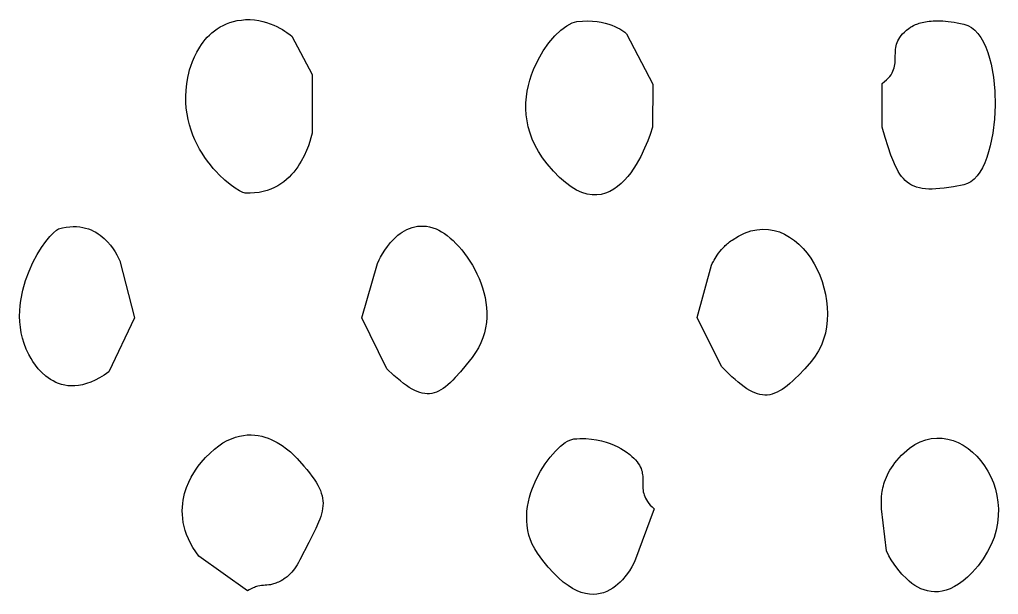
# Model space of a CAD drawing. Header units: millimetres. Extents: x 73 to 173, y -160 to -92.
# Drawn here: x 159.449 to 160.452, y -136.967 to -136.378 of the extents above; entities that cross this region are included whole.
import ezdxf

# ---------------------------------------------------------------- set-up
doc = ezdxf.new("R2010")
doc.units = ezdxf.units.MM
doc.layers.add('F.Silkscreen', color=41, linetype='CONTINUOUS', true_color=0xf2eda1)

msp = doc.modelspace()

# ---------------------------------------------------------------- linework, layer by layer
at = {"layer": 'F.Silkscreen', "linetype": 'CONTINUOUS'}
for p, q in [((159.651137, -136.387368), (159.654117, -136.385516)), ((159.654117, -136.385516), (159.65726, -136.383827)), ((159.65726, -136.383827), (159.660605, -136.382302)), ((159.660605, -136.382302), (159.664139, -136.380985)), ((159.664139, -136.380985), (159.667882, -136.379883)), ((159.667882, -136.379883), (159.671821, -136.379)), ((159.671821, -136.379), (159.675963, -136.378369)), ((159.675963, -136.378369), (159.680327, -136.378001)), ((159.680327, -136.378001), (159.682671, -136.377926)), ((159.682671, -136.377926), (159.68498, -136.377959)), ((159.68498, -136.377959), (159.689474, -136.378265)), ((159.689474, -136.378265), (159.6938, -136.378879)), ((159.6938, -136.378879), (159.697944, -136.379763)), ((159.697944, -136.379763), (159.701875, -136.380874)), ((159.701875, -136.380874), (159.7056, -136.382151)), ((159.7056, -136.382151), (159.709082, -136.383572)), ((159.709082, -136.383572), (159.712324, -136.385082)), ((159.712324, -136.385082), (159.715314, -136.386629)), ((160.003382, -136.388847), (160.009313, -136.384368)), ((160.009313, -136.384368), (160.014831, -136.381364)), ((160.014831, -136.381364), (160.017367, -136.380445)), ((160.017367, -136.380445), (160.019714, -136.379946)), ((160.019714, -136.379946), (160.025389, -136.379406)), ((160.025389, -136.379406), (160.030733, -136.379242)), ((160.030733, -136.379242), (160.035733, -136.379406)), ((160.035733, -136.379406), (160.040401, -136.37985)), ((160.040401, -136.37985), (160.044735, -136.380546)), ((160.044735, -136.380546), (160.048739, -136.38145)), ((160.048739, -136.38145), (160.052404, -136.38251)), ((160.052404, -136.38251), (160.055741, -136.383692)), ((160.055741, -136.383692), (160.058757, -136.384953)), ((160.058757, -136.384953), (160.061438, -136.38625)), ((160.061438, -136.38625), (160.063795, -136.387538)), ((160.359774, -136.387108), (160.361694, -136.385794)), ((160.361694, -136.385794), (160.363095, -136.384943)), ((160.363095, -136.384943), (160.364814, -136.384038)), ((160.364814, -136.384038), (160.36685, -136.383096)), ((160.36685, -136.383096), (160.368015, -136.382632)), ((160.368015, -136.382632), (160.369258, -136.382171)), ((160.369258, -136.382171), (160.370589, -136.381723)), ((160.370589, -136.381723), (160.372024, -136.381299)), ((160.372024, -136.381299), (160.37355, -136.380898)), ((160.37355, -136.380898), (160.375173, -136.380517)), ((160.375173, -136.380517), (160.3769, -136.38018)), ((160.3769, -136.38018), (160.378735, -136.379883)), ((160.378735, -136.379883), (160.380658, -136.379621)), ((160.380658, -136.379621), (160.3827, -136.379411)), ((160.3827, -136.379411), (160.384858, -136.379256)), ((160.384858, -136.379256), (160.387114, -136.379168)), ((160.387114, -136.379168), (160.389489, -136.379134)), ((160.389489, -136.379134), (160.391973, -136.379176)), ((160.391973, -136.379176), (160.39459, -136.379288)), ((160.39459, -136.379288), (160.397322, -136.379487)), ((160.397322, -136.379487), (160.40017, -136.379767)), ((160.40017, -136.379767), (160.403146, -136.380131)), ((160.403146, -136.380131), (160.406257, -136.380611)), ((160.406257, -136.380611), (160.409488, -136.381171)), ((160.409488, -136.381171), (160.412848, -136.381843)), ((160.412848, -136.381843), (160.416347, -136.382621)), ((160.416347, -136.382621), (160.420372, -136.383989)), ((160.420372, -136.383989), (160.424124, -136.386097)), ((160.424124, -136.386097), (160.427581, -136.3889)), ((159.638846, -136.398506), (159.64098, -136.396085)), ((159.64098, -136.396085), (159.643271, -136.393747)), ((159.643271, -136.393747), (159.645716, -136.391497)), ((159.645716, -136.391497), (159.64834, -136.389374)), ((159.64834, -136.389374), (159.651137, -136.387368)), ((159.715314, -136.386629), (159.718024, -136.388179)), ((159.718024, -136.388179), (159.720455, -136.389695)), ((159.720455, -136.389695), (159.722583, -136.391111)), ((159.722583, -136.391111), (159.725848, -136.393508)), ((159.725848, -136.393508), (159.727751, -136.395036)), ((159.727751, -136.395036), (159.748633, -136.434373)), ((159.991178, -136.401746), (159.997271, -136.394691)), ((159.997271, -136.394691), (160.003382, -136.388847)), ((160.063795, -136.387538), (160.065837, -136.388776)), ((160.065837, -136.388776), (160.068943, -136.390941)), ((160.068943, -136.390941), (160.070778, -136.392413)), ((160.070778, -136.392413), (160.097455, -136.444209)), ((160.349521, -136.397927), (160.350623, -136.396163)), ((160.350623, -136.396163), (160.35195, -136.394361)), ((160.35195, -136.394361), (160.353501, -136.392561)), ((160.353501, -136.392561), (160.355309, -136.390756)), ((160.355309, -136.390756), (160.357388, -136.388937)), ((160.357388, -136.388937), (160.359774, -136.387108)), ((160.427581, -136.3889), (160.430763, -136.392332)), ((160.430763, -136.392332), (160.433683, -136.396379)), ((160.433683, -136.396379), (160.436323, -136.400956)), ((159.630341, -136.411183), (159.633331, -136.406061)), ((159.633331, -136.406061), (159.635027, -136.403511)), ((159.635027, -136.403511), (159.636862, -136.400983)), ((159.636862, -136.400983), (159.638846, -136.398506)), ((159.985335, -136.409919), (159.991178, -136.401746)), ((160.346559, -136.406697), (160.34687, -136.404953)), ((160.34687, -136.404953), (160.347313, -136.40321)), ((160.347313, -136.40321), (160.347893, -136.401457)), ((160.347893, -136.401457), (160.348625, -136.399693)), ((160.348625, -136.399693), (160.349521, -136.397927)), ((160.436323, -136.400956), (160.43869, -136.406038)), ((160.43869, -136.406038), (160.440805, -136.411551)), ((159.625838, -136.421046), (159.627856, -136.416223)), ((159.627856, -136.416223), (159.630341, -136.411183)), ((159.979967, -136.419084), (159.985335, -136.409919)), ((160.346026, -136.418794), (160.346068, -136.415348)), ((160.346068, -136.415348), (160.346129, -136.411895)), ((160.346129, -136.411895), (160.346345, -136.408431)), ((160.346345, -136.408431), (160.346559, -136.406697)), ((160.440805, -136.411551), (160.442639, -136.417458)), ((159.622993, -136.429485), (159.624216, -136.425505)), ((159.624216, -136.425505), (159.625838, -136.421046)), ((159.975283, -136.429101), (159.979967, -136.419084)), ((160.344909, -136.427428), (160.34532, -136.425696)), ((160.34532, -136.425696), (160.345627, -136.42398)), ((160.345627, -136.42398), (160.345829, -136.422246)), ((160.345829, -136.422246), (160.346026, -136.418794)), ((160.442639, -136.417458), (160.444217, -136.423713)), ((160.444217, -136.423713), (160.446592, -136.437049)), ((159.621138, -136.437147), (159.62209, -136.432842)), ((159.62209, -136.432842), (159.622993, -136.429485)), ((159.748633, -136.434373), (159.748541, -136.494206)), ((159.971523, -136.439878), (159.97328, -136.434411)), ((159.97328, -136.434411), (159.975283, -136.429101)), ((160.338872, -136.43796), (160.340387, -136.436182)), ((160.340387, -136.436182), (160.34168, -136.434425)), ((160.34168, -136.434425), (160.342759, -136.432667)), ((160.342759, -136.432667), (160.343637, -136.430919)), ((160.343637, -136.430919), (160.344345, -136.429178)), ((160.344345, -136.429178), (160.344909, -136.427428)), ((159.619284, -136.450269), (159.619993, -136.443783)), ((159.619993, -136.443783), (159.621138, -136.437147)), ((159.968886, -136.451268), (159.970052, -136.445496)), ((159.970052, -136.445496), (159.971523, -136.439878)), ((160.097455, -136.444209), (160.09741, -136.488077)), ((160.332657, -136.488224), (160.332705, -136.44333)), ((160.332705, -136.44333), (160.335042, -136.441529)), ((160.335042, -136.441529), (160.337091, -136.439733)), ((160.337091, -136.439733), (160.338872, -136.43796)), ((160.446592, -136.437049), (160.447931, -136.451161)), ((159.618991, -136.4566), (159.619284, -136.450269)), ((159.61908, -136.462774), (159.618991, -136.4566)), ((159.968069, -136.457144), (159.968886, -136.451268)), ((160.447931, -136.451161), (160.448261, -136.465653)), ((159.619519, -136.468784), (159.61908, -136.462774)), ((159.967551, -136.469236), (159.967613, -136.463141)), ((159.967613, -136.463141), (159.968069, -136.457144)), ((160.448261, -136.465653), (160.447588, -136.48012)), ((159.620311, -136.474635), (159.619519, -136.468784)), ((159.621409, -136.48031), (159.620311, -136.474635)), ((159.967913, -136.47541), (159.967551, -136.469236)), ((159.968722, -136.481641), (159.967913, -136.47541)), ((159.622802, -136.485801), (159.621409, -136.48031)), ((159.624455, -136.491127), (159.622802, -136.485801)), ((159.970004, -136.487932), (159.968722, -136.481641)), ((160.447588, -136.48012), (160.44595, -136.494161)), ((159.626347, -136.496274), (159.624455, -136.491127)), ((159.628458, -136.501226), (159.626347, -136.496274)), ((159.748541, -136.494206), (159.747329, -136.499026)), ((159.971792, -136.494248), (159.970004, -136.487932)), ((159.974123, -136.500581), (159.971792, -136.494248)), ((160.094856, -136.49575), (160.092424, -136.502195)), ((160.09741, -136.488077), (160.094856, -136.49575)), ((160.335758, -136.498791), (160.332657, -136.488224)), ((160.44595, -136.494161), (160.443323, -136.50738)), ((159.630756, -136.505998), (159.628458, -136.501226)), ((159.633231, -136.510571), (159.630756, -136.505998)), ((159.746215, -136.502775), (159.744701, -136.507228)), ((159.747329, -136.499026), (159.746215, -136.502775)), ((159.977, -136.506933), (159.974123, -136.500581)), ((159.980467, -136.513249), (159.977, -136.506933)), ((160.092424, -136.502195), (160.089211, -136.509787)), ((160.338702, -136.508268), (160.335758, -136.498791)), ((159.635849, -136.514951), (159.633231, -136.510571)), ((159.638579, -136.519135), (159.635849, -136.514951)), ((159.742761, -136.512205), (159.740324, -136.517547)), ((159.744701, -136.507228), (159.742761, -136.512205)), ((159.984555, -136.519551), (159.980467, -136.513249)), ((160.089211, -136.509787), (160.085223, -136.518068)), ((160.341575, -136.516729), (160.338702, -136.508268)), ((160.344491, -136.524176), (160.341575, -136.516729)), ((160.441659, -136.513562), (160.439768, -136.519383)), ((160.443323, -136.50738), (160.441659, -136.513562)), ((159.641407, -136.523095), (159.638579, -136.519135)), ((159.644308, -136.526867), (159.641407, -136.523095)), ((159.64725, -136.530423), (159.644308, -136.526867)), ((159.735685, -136.525888), (159.733844, -136.528689)), ((159.737371, -136.523092), (159.735685, -136.525888)), ((159.740324, -136.517547), (159.737371, -136.523092)), ((159.989285, -136.525813), (159.984555, -136.519551)), ((159.995733, -136.533305), (159.989285, -136.525813)), ((160.08044, -136.526588), (160.074884, -136.534897)), ((160.085223, -136.518068), (160.08044, -136.526588)), ((160.345982, -136.527531), (160.344491, -136.524176)), ((160.437628, -136.524795), (160.43526, -136.52976)), ((160.439768, -136.519383), (160.437628, -136.524795)), ((159.650224, -136.533769), (159.64725, -136.530423)), ((159.653195, -136.536882), (159.650224, -136.533769)), ((159.659033, -136.542442), (159.653195, -136.536882)), ((159.727395, -136.536806), (159.724909, -136.539358)), ((159.729712, -136.534161), (159.727395, -136.536806)), ((159.731859, -136.531443), (159.729712, -136.534161)), ((159.733844, -136.528689), (159.731859, -136.531443)), ((160.001979, -136.539678), (159.995733, -136.533305)), ((160.074884, -136.534897), (160.071813, -136.538834)), ((160.347519, -136.53065), (160.345982, -136.527531)), ((160.349122, -136.533535), (160.347519, -136.53065)), ((160.350772, -136.536188), (160.349122, -136.533535)), ((160.352517, -136.538615), (160.350772, -136.536188)), ((160.432676, -136.534221), (160.429854, -136.538109)), ((160.43526, -136.52976), (160.432676, -136.534221)), ((159.66458, -136.547086), (159.659033, -136.542442)), ((159.716397, -136.546297), (159.713188, -136.548293)), ((159.71942, -136.544127), (159.716397, -136.546297)), ((159.722257, -136.541809), (159.71942, -136.544127)), ((159.724909, -136.539358), (159.722257, -136.541809)), ((160.008029, -136.544987), (160.001979, -136.539678)), ((160.013876, -136.549288), (160.008029, -136.544987)), ((160.065066, -136.545973), (160.061402, -136.549078)), ((160.06854, -136.542541), (160.065066, -136.545973)), ((160.071813, -136.538834), (160.06854, -136.542541)), ((160.354356, -136.540816), (160.352517, -136.538615)), ((160.356277, -136.542801), (160.354356, -136.540816)), ((160.358326, -136.544569), (160.356277, -136.542801)), ((160.360503, -136.546131), (160.358326, -136.544569)), ((160.362806, -136.547493), (160.360503, -136.546131)), ((160.420053, -136.545998), (160.416347, -136.547175)), ((160.423551, -136.544056), (160.420053, -136.545998)), ((160.426809, -136.541423), (160.423551, -136.544056)), ((160.429854, -136.538109), (160.426809, -136.541423)), ((159.669634, -136.55076), (159.66458, -136.547086)), ((159.674008, -136.553448), (159.669634, -136.55076)), ((159.677513, -136.555125), (159.674008, -136.553448)), ((159.678874, -136.555565), (159.677513, -136.555125)), ((159.679941, -136.555748), (159.678874, -136.555565)), ((159.684879, -136.555831), (159.679941, -136.555748)), ((159.689579, -136.555589), (159.684879, -136.555831)), ((159.694053, -136.555025), (159.689579, -136.555589)), ((159.698309, -136.554175), (159.694053, -136.555025)), ((159.702335, -136.553069), (159.698309, -136.554175)), ((159.706157, -136.551693), (159.702335, -136.553069)), ((159.70978, -136.550096), (159.706157, -136.551693)), ((159.713188, -136.548293), (159.70978, -136.550096)), ((160.01953, -136.552627), (160.013876, -136.549288)), ((160.02497, -136.555076), (160.01953, -136.552627)), ((160.030232, -136.556675), (160.02497, -136.555076)), ((160.035281, -136.557499), (160.030232, -136.556675)), ((160.044775, -136.557005), (160.040128, -136.55759)), ((160.049235, -136.55581), (160.044775, -136.557005)), ((160.053492, -136.554048), (160.049235, -136.55581)), ((160.057547, -136.551791), (160.053492, -136.554048)), ((160.061402, -136.549078), (160.057547, -136.551791)), ((160.365277, -136.54864), (160.362806, -136.547493)), ((160.367897, -136.549599), (160.365277, -136.54864)), ((160.3707, -136.550366), (160.367897, -136.549599)), ((160.373683, -136.550932), (160.3707, -136.550366)), ((160.376863, -136.551333), (160.373683, -136.550932)), ((160.380252, -136.551541), (160.376863, -136.551333)), ((160.383859, -136.551566), (160.380252, -136.551541)), ((160.38771, -136.551428), (160.383859, -136.551566)), ((160.391803, -136.551118), (160.38771, -136.551428)), ((160.396146, -136.550634), (160.391803, -136.551118)), ((160.405654, -136.549212), (160.396146, -136.550634)), ((160.416347, -136.547175), (160.405654, -136.549212)), ((160.040128, -136.55759), (160.035281, -136.557499)), ((159.479679, -136.600307), (159.483361, -136.596366)), ((159.483361, -136.596366), (159.486429, -136.59372)), ((159.486429, -136.59372), (159.488708, -136.592458)), ((159.488708, -136.592458), (159.492687, -136.591434)), ((159.492687, -136.591434), (159.496519, -136.59071)), ((159.496519, -136.59071), (159.500193, -136.590251)), ((159.500193, -136.590251), (159.503729, -136.590054)), ((159.503729, -136.590054), (159.507119, -136.590108)), ((159.507119, -136.590108), (159.510366, -136.590375)), ((159.510366, -136.590375), (159.513468, -136.590864)), ((159.513468, -136.590864), (159.516434, -136.591553)), ((159.516434, -136.591553), (159.519256, -136.592412)), ((159.519256, -136.592412), (159.521955, -136.59344)), ((159.521955, -136.59344), (159.524515, -136.594616)), ((159.524515, -136.594616), (159.52695, -136.595917)), ((159.52695, -136.595917), (159.529248, -136.597343)), ((159.838615, -136.597283), (159.840869, -136.595703)), ((159.840869, -136.595703), (159.843223, -136.59427)), ((159.843223, -136.59427), (159.845671, -136.592987)), ((159.845671, -136.592987), (159.848225, -136.591869)), ((159.848225, -136.591869), (159.850879, -136.590943)), ((159.850879, -136.590943), (159.853646, -136.590218)), ((159.853646, -136.590218), (159.856481, -136.589726)), ((159.856481, -136.589726), (159.859434, -136.589469)), ((159.859434, -136.589469), (159.862486, -136.58948)), ((159.862486, -136.58948), (159.865632, -136.58977)), ((159.865632, -136.58977), (159.868876, -136.590362)), ((159.868876, -136.590362), (159.872211, -136.591261)), ((159.872211, -136.591261), (159.875656, -136.592506)), ((159.875656, -136.592506), (159.878345, -136.593739)), ((159.878345, -136.593739), (159.881128, -136.595292)), ((159.881128, -136.595292), (159.884002, -136.597151)), ((159.884002, -136.597151), (159.886936, -136.599301)), ((160.185264, -136.599798), (160.191668, -136.596738)), ((160.191668, -136.596738), (160.197971, -136.594561)), ((160.197971, -136.594561), (160.204162, -136.593227)), ((160.204162, -136.593227), (160.210207, -136.592715)), ((160.210207, -136.592715), (160.216095, -136.592953)), ((160.216095, -136.592953), (160.221813, -136.593925)), ((160.221813, -136.593925), (160.227341, -136.595571)), ((160.227341, -136.595571), (160.232664, -136.597849)), ((159.471216, -136.611635), (159.475571, -136.605437)), ((159.475571, -136.605437), (159.479679, -136.600307)), ((159.529248, -136.597343), (159.531428, -136.598867)), ((159.531428, -136.598867), (159.53347, -136.600477)), ((159.53347, -136.600477), (159.535402, -136.602146)), ((159.535402, -136.602146), (159.538902, -136.605638)), ((159.538902, -136.605638), (159.541938, -136.609197)), ((159.825697, -136.610431), (159.828882, -136.606474)), ((159.828882, -136.606474), (159.830624, -136.604516)), ((159.830624, -136.604516), (159.832468, -136.602597)), ((159.832468, -136.602597), (159.834414, -136.60074)), ((159.834414, -136.60074), (159.836472, -136.598958)), ((159.836472, -136.598958), (159.838615, -136.597283)), ((159.886936, -136.599301), (159.889903, -136.601742)), ((159.889903, -136.601742), (159.892891, -136.604429)), ((159.892891, -136.604429), (159.895892, -136.60739)), ((160.174013, -136.607472), (160.175129, -136.606527)), ((160.175129, -136.606527), (160.176301, -136.605588)), ((160.176301, -136.605588), (160.177516, -136.604692)), ((160.177516, -136.604692), (160.178764, -136.603799)), ((160.178764, -136.603799), (160.185264, -136.599798)), ((160.232664, -136.597849), (160.23777, -136.600721)), ((160.23777, -136.600721), (160.242636, -136.604151)), ((160.242636, -136.604151), (160.247244, -136.608085)), ((159.466784, -136.618812), (159.471216, -136.611635)), ((159.541938, -136.609197), (159.544523, -136.61272)), ((159.544523, -136.61272), (159.546678, -136.616062)), ((159.546678, -136.616062), (159.548424, -136.619103)), ((159.820598, -136.618027), (159.822946, -136.614332)), ((159.822946, -136.614332), (159.825697, -136.610431)), ((159.895892, -136.60739), (159.898859, -136.610571)), ((159.898859, -136.610571), (159.901786, -136.613988)), ((159.901786, -136.613988), (159.904657, -136.617617)), ((160.164955, -136.617313), (160.166453, -136.615361)), ((160.166453, -136.615361), (160.168111, -136.613377)), ((160.168111, -136.613377), (160.169913, -136.61139)), ((160.169913, -136.61139), (160.17088, -136.6104)), ((160.17088, -136.6104), (160.171881, -136.609408)), ((160.171881, -136.609408), (160.172927, -136.608441)), ((160.172927, -136.608441), (160.174013, -136.607472)), ((160.247244, -136.608085), (160.251576, -136.612484)), ((160.251576, -136.612484), (160.255626, -136.61731)), ((159.458444, -136.635671), (159.462464, -136.626861)), ((159.462464, -136.626861), (159.466784, -136.618812)), ((159.548424, -136.619103), (159.549761, -136.621717)), ((159.549761, -136.621717), (159.551315, -136.625122)), ((159.551315, -136.625122), (159.566362, -136.683448)), ((159.815429, -136.627803), (159.817163, -136.624213)), ((159.817163, -136.624213), (159.818671, -136.621374)), ((159.818671, -136.621374), (159.820598, -136.618027)), ((159.904657, -136.617617), (159.907453, -136.621446)), ((159.907453, -136.621446), (159.910145, -136.625467)), ((159.910145, -136.625467), (159.912714, -136.629656)), ((160.158479, -136.628038), (160.159645, -136.625729)), ((160.159645, -136.625729), (160.160425, -136.624302)), ((160.160425, -136.624302), (160.161343, -136.622718)), ((160.161343, -136.622718), (160.162401, -136.621018)), ((160.162401, -136.621018), (160.163609, -136.619203)), ((160.163609, -136.619203), (160.164955, -136.617313)), ((160.255626, -136.61731), (160.259375, -136.62251)), ((160.259375, -136.62251), (160.262788, -136.628055)), ((159.454879, -136.645151), (159.458444, -136.635671)), ((159.79951, -136.683497), (159.815429, -136.627803)), ((159.912714, -136.629656), (159.915154, -136.633993)), ((159.915154, -136.633993), (159.917424, -136.638482)), ((160.143029, -136.683352), (160.157833, -136.629459)), ((160.157833, -136.629459), (160.158479, -136.628038)), ((160.262788, -136.628055), (160.265872, -136.633884)), ((160.265872, -136.633884), (160.268594, -136.63998)), ((159.451973, -136.655178), (159.454879, -136.645151)), ((159.917424, -136.638482), (159.919524, -136.643104)), ((159.919524, -136.643104), (159.921415, -136.647848)), ((160.268594, -136.63998), (160.270949, -136.646286)), ((160.270949, -136.646286), (160.272911, -136.652754)), ((159.449896, -136.665661), (159.451973, -136.655178)), ((159.921415, -136.647848), (159.923096, -136.65269)), ((159.923096, -136.65269), (159.92453, -136.657636)), ((160.272911, -136.652754), (160.274466, -136.659345)), ((159.449231, -136.671041), (159.449896, -136.665661)), ((159.92453, -136.657636), (159.925712, -136.662647)), ((159.925712, -136.662647), (159.926617, -136.667726)), ((160.274466, -136.659345), (160.275598, -136.666024)), ((160.275598, -136.666024), (160.276298, -136.672741)), ((159.448721, -136.682002), (159.448821, -136.676485)), ((159.448821, -136.676485), (159.449231, -136.671041)), ((159.926617, -136.667726), (159.927211, -136.672866)), ((159.927211, -136.672866), (159.927492, -136.678027)), ((160.276298, -136.672741), (160.276537, -136.679459)), ((159.44894, -136.687554), (159.448721, -136.682002)), ((159.566362, -136.683448), (159.540212, -136.73875)), ((159.825071, -136.735731), (159.79951, -136.683497)), ((159.927441, -136.683226), (159.92702, -136.688427)), ((159.927492, -136.678027), (159.927441, -136.683226)), ((160.168003, -136.733349), (160.143029, -136.683352)), ((160.276298, -136.686127), (160.275576, -136.692714)), ((160.276537, -136.679459), (160.276298, -136.686127)), ((159.449501, -136.693156), (159.44894, -136.687554)), ((159.45043, -136.69876), (159.449501, -136.693156)), ((159.926227, -136.69364), (159.925042, -136.698821)), ((159.92702, -136.688427), (159.926227, -136.69364)), ((160.275576, -136.692714), (160.274353, -136.699171)), ((159.451743, -136.704392), (159.45043, -136.69876)), ((159.453464, -136.710012), (159.451743, -136.704392)), ((159.923426, -136.703978), (159.921385, -136.709096)), ((159.925042, -136.698821), (159.923426, -136.703978)), ((160.272593, -136.705443), (160.27031, -136.711517)), ((160.274353, -136.699171), (160.272593, -136.705443)), ((159.455626, -136.715603), (159.453464, -136.710012)), ((159.458229, -136.721179), (159.455626, -136.715603)), ((159.918877, -136.714154), (159.915891, -136.71914)), ((159.921385, -136.709096), (159.918877, -136.714154)), ((160.267457, -136.71732), (160.264037, -136.722827)), ((160.27031, -136.711517), (160.267457, -136.71732)), ((159.460459, -136.725238), (159.458229, -136.721179)), ((159.462383, -136.728327), (159.460459, -136.725238)), ((159.912416, -136.724052), (159.906287, -136.731862)), ((159.915891, -136.71914), (159.912416, -136.724052)), ((160.264037, -136.722827), (160.26002, -136.727992)), ((159.464871, -136.731893), (159.462383, -136.728327)), ((159.467909, -136.735704), (159.464871, -136.731893)), ((159.471521, -136.739585), (159.467909, -136.735704)), ((159.832291, -136.7425), (159.825071, -136.735731)), ((159.906287, -136.731862), (159.900575, -136.738787)), ((160.175251, -136.740609), (160.168003, -136.733349)), ((160.253196, -136.735706), (160.246859, -136.742467)), ((160.26002, -136.727992), (160.253196, -136.735706)), ((159.475706, -136.743326), (159.471521, -136.739585)), ((159.478012, -136.745082), (159.475706, -136.743326)), ((159.480477, -136.746748), (159.478012, -136.745082)), ((159.48307, -136.748267), (159.480477, -136.746748)), ((159.526005, -136.747416), (159.521579, -136.749382)), ((159.530579, -136.745017), (159.526005, -136.747416)), ((159.535311, -136.742136), (159.530579, -136.745017)), ((159.540212, -136.73875), (159.535311, -136.742136)), ((159.83569, -136.745497), (159.832291, -136.7425)), ((159.83895, -136.748218), (159.83569, -136.745497)), ((159.892631, -136.74748), (159.890109, -136.74992)), ((159.895207, -136.744815), (159.892631, -136.74748)), ((159.900575, -136.738787), (159.895207, -136.744815)), ((160.178674, -136.743856), (160.175251, -136.740609)), ((160.181968, -136.746835), (160.178674, -136.743856)), ((160.185136, -136.749557), (160.181968, -136.746835)), ((160.24385, -136.745482), (160.240929, -136.748266)), ((160.246859, -136.742467), (160.24385, -136.745482)), ((159.485821, -136.749636), (159.48307, -136.748267)), ((159.488722, -136.75083), (159.485821, -136.749636)), ((159.491757, -136.751811), (159.488722, -136.75083)), ((159.494955, -136.75257), (159.491757, -136.751811)), ((159.4983, -136.75307), (159.494955, -136.75257)), ((159.501804, -136.753293), (159.4983, -136.75307)), ((159.505446, -136.75321), (159.501804, -136.753293)), ((159.509253, -136.752807), (159.505446, -136.75321)), ((159.513207, -136.75205), (159.509253, -136.752807)), ((159.517315, -136.750915), (159.513207, -136.75205)), ((159.521579, -136.749382), (159.517315, -136.750915)), ((159.842091, -136.750686), (159.83895, -136.748218)), ((159.845117, -136.752888), (159.842091, -136.750686)), ((159.848048, -136.754833), (159.845117, -136.752888)), ((159.850879, -136.756529), (159.848048, -136.754833)), ((159.853615, -136.757974), (159.850879, -136.756529)), ((159.880466, -136.757367), (159.878109, -136.758635)), ((159.882828, -136.755849), (159.880466, -136.757367)), ((159.885213, -136.75411), (159.882828, -136.755849)), ((159.887651, -136.752134), (159.885213, -136.75411)), ((159.890109, -136.74992), (159.887651, -136.752134)), ((160.188209, -136.752019), (160.185136, -136.749557)), ((160.191169, -136.754229), (160.188209, -136.752019)), ((160.194049, -136.756174), (160.191169, -136.754229)), ((160.196837, -136.757868), (160.194049, -136.756174)), ((160.230024, -136.756958), (160.227449, -136.758514)), ((160.232655, -136.755149), (160.230024, -136.756958)), ((160.235351, -136.753094), (160.232655, -136.755149)), ((160.238104, -136.750805), (160.235351, -136.753094)), ((160.240929, -136.748266), (160.238104, -136.750805)), ((159.856274, -136.759153), (159.853615, -136.757974)), ((159.858872, -136.760079), (159.856274, -136.759153)), ((159.861404, -136.760756), (159.858872, -136.760079)), ((159.863882, -136.761188), (159.861404, -136.760756)), ((159.866314, -136.76137), (159.863882, -136.761188)), ((159.868701, -136.76131), (159.866314, -136.76137)), ((159.871081, -136.760998), (159.868701, -136.76131)), ((159.87343, -136.760452), (159.871081, -136.760998)), ((159.875773, -136.759657), (159.87343, -136.760452)), ((159.878109, -136.758635), (159.875773, -136.759657)), ((160.199577, -136.759309), (160.196837, -136.757868)), ((160.202227, -136.760489), (160.199577, -136.759309)), ((160.204838, -136.761422), (160.202227, -136.760489)), ((160.207401, -136.762095), (160.204838, -136.761422)), ((160.209933, -136.762525), (160.207401, -136.762095)), ((160.212442, -136.762698), (160.209933, -136.762525)), ((160.214918, -136.762619), (160.212442, -136.762698)), ((160.217411, -136.762296), (160.214918, -136.762619)), ((160.21989, -136.761718), (160.217411, -136.762296)), ((160.222386, -136.760898), (160.21989, -136.761718)), ((160.224905, -136.759834), (160.222386, -136.760898)), ((160.227449, -136.758514), (160.224905, -136.759834)), ((159.661478, -136.80934), (159.665743, -136.807375)), ((159.665743, -136.807375), (159.669931, -136.805841)), ((159.669931, -136.805841), (159.674043, -136.804712)), ((159.674043, -136.804712), (159.678073, -136.803966)), ((159.678073, -136.803966), (159.682017, -136.803557)), ((159.682017, -136.803557), (159.685865, -136.803477)), ((159.685865, -136.803477), (159.689625, -136.803696)), ((159.689625, -136.803696), (159.693263, -136.804184)), ((159.693263, -136.804184), (159.696793, -136.804903)), ((159.696793, -136.804903), (159.700197, -136.805841)), ((159.700197, -136.805841), (159.703486, -136.806968)), ((159.703486, -136.806968), (159.706635, -136.808251)), ((160.014621, -136.808071), (160.016545, -136.807697)), ((160.016545, -136.807697), (160.019778, -136.807418)), ((160.019778, -136.807418), (160.022921, -136.807265)), ((160.022921, -136.807265), (160.02896, -136.807293)), ((160.02896, -136.807293), (160.034663, -136.807721)), ((160.034663, -136.807721), (160.040031, -136.808509)), ((160.377247, -136.80852), (160.382921, -136.807243)), ((160.382921, -136.807243), (160.388599, -136.806726)), ((160.388599, -136.806726), (160.394226, -136.806916)), ((160.394226, -136.806916), (160.399778, -136.807782)), ((160.399778, -136.807782), (160.405229, -136.809297)), ((159.648362, -136.818084), (159.652784, -136.814672)), ((159.652784, -136.814672), (159.657161, -136.811763)), ((159.657161, -136.811763), (159.661478, -136.80934)), ((159.706635, -136.808251), (159.712508, -136.811196)), ((159.712508, -136.811196), (159.717776, -136.814432)), ((159.717776, -136.814432), (159.72237, -136.817781)), ((159.72237, -136.817781), (159.726268, -136.820999)), ((159.997745, -136.820152), (160.002962, -136.815177)), ((160.002962, -136.815177), (160.007936, -136.811354)), ((160.007936, -136.811354), (160.010291, -136.809923)), ((160.010291, -136.809923), (160.012526, -136.808824)), ((160.012526, -136.808824), (160.014621, -136.808071)), ((160.040031, -136.808509), (160.045049, -136.809581)), ((160.045049, -136.809581), (160.049719, -136.810904)), ((160.049719, -136.810904), (160.054032, -136.812408)), ((160.054032, -136.812408), (160.057988, -136.814058)), ((160.057988, -136.814058), (160.061579, -136.815776)), ((160.061579, -136.815776), (160.064806, -136.817523)), ((160.064806, -136.817523), (160.067652, -136.819245)), ((160.355146, -136.821762), (160.360517, -136.81716)), ((160.360517, -136.81716), (160.366015, -136.813437)), ((160.366015, -136.813437), (160.371597, -136.810572)), ((160.371597, -136.810572), (160.377247, -136.80852)), ((160.405229, -136.809297), (160.410528, -136.811433)), ((160.410528, -136.811433), (160.415674, -136.814141)), ((160.415674, -136.814141), (160.420603, -136.817394)), ((160.420603, -136.817394), (160.425297, -136.821162)), ((159.634858, -136.831689), (159.639384, -136.826573)), ((159.639384, -136.826573), (159.6439, -136.822051)), ((159.6439, -136.822051), (159.648362, -136.818084)), ((159.726268, -136.820999), (159.729397, -136.823877)), ((159.729397, -136.823877), (159.73315, -136.827757)), ((159.73315, -136.827757), (159.740082, -136.835491)), ((159.987328, -136.83308), (159.992484, -136.826161)), ((159.992484, -136.826161), (159.997745, -136.820152)), ((160.067652, -136.819245), (160.070129, -136.820885)), ((160.070129, -136.820885), (160.073913, -136.82371)), ((160.073913, -136.82371), (160.076138, -136.82556)), ((160.076138, -136.82556), (160.078145, -136.827413)), ((160.078145, -136.827413), (160.07991, -136.829215)), ((160.347743, -136.829652), (160.350009, -136.827038)), ((160.350009, -136.827038), (160.352482, -136.824416)), ((160.352482, -136.824416), (160.355146, -136.821762)), ((160.425297, -136.821162), (160.42971, -136.8254)), ((160.42971, -136.8254), (160.433821, -136.830085)), ((159.629616, -136.838586), (159.631809, -136.835517)), ((159.631809, -136.835517), (159.634858, -136.831689)), ((159.740082, -136.835491), (159.743117, -136.839081)), ((159.982457, -136.840783), (159.987328, -136.83308)), ((160.07991, -136.829215), (160.081427, -136.831)), ((160.081427, -136.831), (160.082726, -136.832752)), ((160.082726, -136.832752), (160.08382, -136.83446)), ((160.08382, -136.83446), (160.084727, -136.83616)), ((160.084727, -136.83616), (160.085472, -136.837837)), ((160.085472, -136.837837), (160.086059, -136.839489)), ((160.340568, -136.839762), (160.342094, -136.837287)), ((160.342094, -136.837287), (160.343798, -136.834777)), ((160.343798, -136.834777), (160.345682, -136.832229)), ((160.345682, -136.832229), (160.347743, -136.829652)), ((160.433821, -136.830085), (160.437595, -136.835181)), ((160.437595, -136.835181), (160.440998, -136.840638)), ((159.622086, -136.851866), (159.624598, -136.846798)), ((159.624598, -136.846798), (159.627159, -136.84236)), ((159.627159, -136.84236), (159.629616, -136.838586)), ((159.743117, -136.839081), (159.745871, -136.842513)), ((159.745871, -136.842513), (159.748354, -136.845783)), ((159.748354, -136.845783), (159.750571, -136.848939)), ((159.978047, -136.849139), (159.982457, -136.840783)), ((160.086059, -136.839489), (160.086508, -136.841119)), ((160.086508, -136.841119), (160.086838, -136.84274)), ((160.086838, -136.84274), (160.087079, -136.844337)), ((160.087079, -136.844337), (160.087216, -136.845928)), ((160.087216, -136.845928), (160.087337, -136.849094)), ((160.335929, -136.849204), (160.336868, -136.846908)), ((160.336868, -136.846908), (160.337956, -136.844577)), ((160.337956, -136.844577), (160.339188, -136.842195)), ((160.339188, -136.842195), (160.340568, -136.839762)), ((160.440998, -136.840638), (160.443988, -136.846452)), ((160.443988, -136.846452), (160.446549, -136.852559)), ((159.617817, -136.863714), (159.619774, -136.857517)), ((159.619774, -136.857517), (159.622086, -136.851866)), ((159.750571, -136.848939), (159.752527, -136.851965)), ((159.752527, -136.851965), (159.754243, -136.854883)), ((159.754243, -136.854883), (159.755699, -136.857711)), ((159.755699, -136.857711), (159.75692, -136.860466)), ((159.974248, -136.858036), (159.978047, -136.849139)), ((160.087322, -136.852231), (160.087314, -136.855378)), ((160.087314, -136.855378), (160.087441, -136.858549)), ((160.087337, -136.849094), (160.087322, -136.852231)), ((160.33289, -136.859732), (160.333305, -136.857756)), ((160.333305, -136.857756), (160.333795, -136.855717)), ((160.333795, -136.855717), (160.334395, -136.853605)), ((160.334395, -136.853605), (160.3351, -136.851433)), ((160.3351, -136.851433), (160.335929, -136.849204)), ((160.446549, -136.852559), (160.448627, -136.858956)), ((159.616342, -136.870415), (159.617817, -136.863714)), ((159.75692, -136.860466), (159.757911, -136.863161)), ((159.757911, -136.863161), (159.758671, -136.865808)), ((159.758671, -136.865808), (159.759205, -136.868427)), ((159.970105, -136.872101), (159.971252, -136.867334)), ((159.971252, -136.867334), (159.972644, -136.862638)), ((159.972644, -136.862638), (159.974248, -136.858036)), ((160.087441, -136.858549), (160.087607, -136.860152)), ((160.087607, -136.860152), (160.08786, -136.86177)), ((160.08786, -136.86177), (160.088207, -136.863399)), ((160.088207, -136.863399), (160.088686, -136.865041)), ((160.088686, -136.865041), (160.089289, -136.866708)), ((160.089289, -136.866708), (160.090059, -136.8684)), ((160.331887, -136.869953), (160.332003, -136.866881)), ((160.332003, -136.866881), (160.332319, -136.863468)), ((160.332319, -136.863468), (160.332572, -136.861633)), ((160.332572, -136.861633), (160.33289, -136.859732)), ((160.448627, -136.858956), (160.450203, -136.86558)), ((160.450203, -136.86558), (160.451248, -136.872415)), ((159.615407, -136.881309), (159.615515, -136.877583)), ((159.615515, -136.877583), (159.615844, -136.873931)), ((159.615844, -136.873931), (159.616342, -136.870415)), ((159.759205, -136.868427), (159.759535, -136.871025)), ((159.759566, -136.876221), (159.759284, -136.878867)), ((159.759535, -136.871025), (159.759645, -136.873616)), ((159.759645, -136.873616), (159.759566, -136.876221)), ((159.968617, -136.881786), (159.969222, -136.876927)), ((159.969222, -136.876927), (159.970105, -136.872101)), ((160.090059, -136.8684), (160.091003, -136.870114)), ((160.091003, -136.870114), (160.09213, -136.871859)), ((160.09213, -136.871859), (160.093461, -136.873633)), ((160.093461, -136.873633), (160.095025, -136.875441)), ((160.095025, -136.875441), (160.096819, -136.87728)), ((160.096819, -136.87728), (160.098877, -136.879165)), ((160.331896, -136.872644), (160.331887, -136.869953)), ((160.331996, -136.876812), (160.331896, -136.872644)), ((160.33196, -136.878224), (160.331996, -136.876812)), ((160.451248, -136.872415), (160.451711, -136.879414)), ((159.6155, -136.885144), (159.615407, -136.881309)), ((159.615835, -136.889067), (159.6155, -136.885144)), ((159.757324, -136.88708), (159.756329, -136.889971)), ((159.75816, -136.884276), (159.757324, -136.88708)), ((159.75881, -136.881548), (159.75816, -136.884276)), ((159.759284, -136.878867), (159.75881, -136.881548)), ((159.96832, -136.886665), (159.968617, -136.881786)), ((159.96834, -136.891551), (159.96832, -136.886665)), ((160.098877, -136.879165), (160.078957, -136.933686)), ((160.331772, -136.879165), (160.331903, -136.87876)), ((160.336939, -136.922394), (160.331772, -136.879165)), ((160.331903, -136.87876), (160.33196, -136.878224)), ((160.451572, -136.886554), (160.45079, -136.893802)), ((160.451711, -136.879414), (160.451572, -136.886554)), ((159.616422, -136.893094), (159.615835, -136.889067)), ((159.617281, -136.897193), (159.616422, -136.893094)), ((159.618431, -136.90137), (159.617281, -136.897193)), ((159.755159, -136.89297), (159.75236, -136.899309)), ((159.756329, -136.889971), (159.755159, -136.89297)), ((159.968715, -136.896441), (159.96834, -136.891551)), ((159.969465, -136.901307), (159.968715, -136.896441)), ((160.45079, -136.893802), (160.449347, -136.901114)), ((159.619904, -136.905625), (159.618431, -136.90137)), ((159.621701, -136.909944), (159.619904, -136.905625)), ((159.748983, -136.906235), (159.745081, -136.91385)), ((159.75236, -136.899309), (159.748983, -136.906235)), ((159.970599, -136.906125), (159.969465, -136.901307)), ((159.972141, -136.910905), (159.970599, -136.906125)), ((160.449347, -136.901114), (160.447192, -136.908468)), ((159.62385, -136.914334), (159.621701, -136.909944)), ((159.626366, -136.918767), (159.62385, -136.914334)), ((159.745081, -136.91385), (159.735872, -136.931645)), ((159.974115, -136.915595), (159.972141, -136.910905)), ((159.976542, -136.920223), (159.974115, -136.915595)), ((160.444295, -136.915806), (160.440631, -136.923131)), ((160.447192, -136.908468), (160.444295, -136.915806)), ((159.629268, -136.923253), (159.626366, -136.918767)), ((159.632567, -136.927802), (159.629268, -136.923253)), ((159.682433, -136.963142), (159.632567, -136.927802)), ((159.97945, -136.924734), (159.976542, -136.920223)), ((159.985032, -136.932281), (159.97945, -136.924734)), ((160.339578, -136.927367), (160.336939, -136.922394)), ((160.341933, -136.931362), (160.339578, -136.927367)), ((160.440631, -136.923131), (160.436163, -136.930378)), ((159.733111, -136.936569), (159.731722, -136.938721)), ((159.734513, -136.934211), (159.733111, -136.936569)), ((159.735872, -136.931645), (159.734513, -136.934211)), ((159.990469, -136.938987), (159.985032, -136.932281)), ((160.078957, -136.933686), (160.076108, -136.938842)), ((160.344942, -136.936004), (160.341933, -136.931362)), ((160.348593, -136.941021), (160.344942, -136.936004)), ((160.430853, -136.937531), (160.424675, -136.944542)), ((160.436163, -136.930378), (160.430853, -136.937531)), ((159.723883, -136.947859), (159.722768, -136.948827)), ((159.725062, -136.946745), (159.723883, -136.947859)), ((159.726317, -136.945482), (159.725062, -136.946745)), ((159.727616, -136.944058), (159.726317, -136.945482)), ((159.728959, -136.942462), (159.727616, -136.944058)), ((159.730332, -136.940681), (159.728959, -136.942462)), ((159.731722, -136.938721), (159.730332, -136.940681)), ((159.995757, -136.94485), (159.990469, -136.938987)), ((160.00089, -136.949926), (159.995757, -136.94485)), ((160.070355, -136.947294), (160.066412, -136.951954)), ((160.073593, -136.942812), (160.070355, -136.947294)), ((160.076108, -136.938842), (160.073593, -136.942812)), ((160.35285, -136.946149), (160.348593, -136.941021)), ((160.357707, -136.951114), (160.35285, -136.946149)), ((160.424675, -136.944542), (160.419998, -136.949141)), ((159.694755, -136.958212), (159.692705, -136.958661)), ((159.696677, -136.957921), (159.694755, -136.958212)), ((159.698522, -136.957735), (159.696677, -136.957921)), ((159.700325, -136.957608), (159.698522, -136.957735)), ((159.702135, -136.957481), (159.700325, -136.957608)), ((159.703987, -136.957283), (159.702135, -136.957481)), ((159.705913, -136.956992), (159.703987, -136.957283)), ((159.707971, -136.956531), (159.705913, -136.956992)), ((159.709066, -136.956223), (159.707971, -136.956531)), ((159.7102, -136.95585), (159.709066, -136.956223)), ((159.711388, -136.955413), (159.7102, -136.95585)), ((159.712634, -136.954903), (159.711388, -136.955413)), ((159.713945, -136.954317), (159.712634, -136.954903)), ((159.715324, -136.953633), (159.713945, -136.954317)), ((159.716776, -136.952871), (159.715324, -136.953633)), ((159.718302, -136.951994), (159.716776, -136.952871)), ((159.719295, -136.951379), (159.718302, -136.951994)), ((159.720817, -136.950352), (159.719295, -136.951379)), ((159.721745, -136.949657), (159.720817, -136.950352)), ((159.722768, -136.948827), (159.721745, -136.949657)), ((160.005883, -136.954255), (160.00089, -136.949926)), ((160.010719, -136.957881), (160.005883, -136.954255)), ((160.015403, -136.960833), (160.010719, -136.957881)), ((160.061774, -136.956497), (160.059199, -136.958613)), ((160.064175, -136.954262), (160.061774, -136.956497)), ((160.066412, -136.951954), (160.064175, -136.954262)), ((160.360353, -136.953469), (160.357707, -136.951114)), ((160.363133, -136.955673), (160.360353, -136.953469)), ((160.366064, -136.9577), (160.363133, -136.955673)), ((160.369119, -136.95952), (160.366064, -136.9577)), ((160.410946, -136.956334), (160.406566, -136.958998)), ((160.415418, -136.953053), (160.410946, -136.956334)), ((160.419998, -136.949141), (160.415418, -136.953053)), ((159.68394, -136.962283), (159.682433, -136.963142)), ((159.685379, -136.961511), (159.68394, -136.962283)), ((159.686759, -136.960845), (159.685379, -136.961511)), ((159.688063, -136.960261), (159.686759, -136.960845)), ((159.689304, -136.959758), (159.688063, -136.960261)), ((159.690491, -136.959327), (159.689304, -136.959758)), ((159.691616, -136.958963), (159.690491, -136.959327)), ((159.692705, -136.958661), (159.691616, -136.958963)), ((160.01993, -136.963157), (160.015403, -136.960833)), ((160.024306, -136.96489), (160.01993, -136.963157)), ((160.028521, -136.966075), (160.024306, -136.96489)), ((160.032581, -136.966753), (160.028521, -136.966075)), ((160.036478, -136.96696), (160.032581, -136.966753)), ((160.040221, -136.966739), (160.036478, -136.96696)), ((160.043792, -136.966131), (160.040221, -136.966739)), ((160.047211, -136.965169), (160.043792, -136.966131)), ((160.050454, -136.963897), (160.047211, -136.965169)), ((160.053534, -136.962354), (160.050454, -136.963897)), ((160.056457, -136.960585), (160.053534, -136.962354)), ((160.059199, -136.958613), (160.056457, -136.960585)), ((160.372307, -136.961108), (160.369119, -136.95952)), ((160.375629, -136.962416), (160.372307, -136.961108)), ((160.379082, -136.963419), (160.375629, -136.962416)), ((160.382656, -136.964072), (160.379082, -136.963419)), ((160.38635, -136.964361), (160.382656, -136.964072)), ((160.390166, -136.964244), (160.38635, -136.964361)), ((160.394096, -136.96367), (160.390166, -136.964244)), ((160.398145, -136.962638), (160.394096, -136.96367)), ((160.402307, -136.961086), (160.398145, -136.962638)), ((160.406566, -136.958998), (160.402307, -136.961086))]:
    msp.add_line(p, q, dxfattribs=at)

doc.saveas('drawing.dxf')
